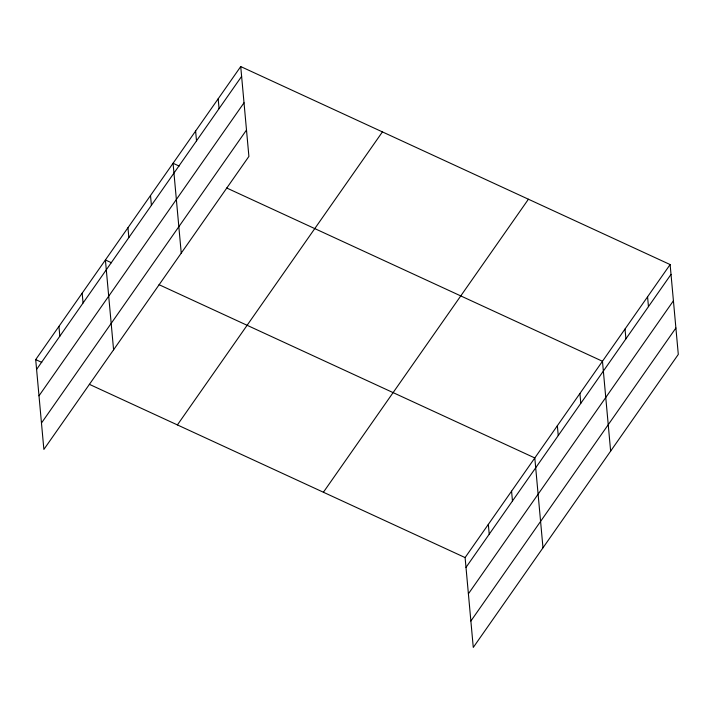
<?xml version="1.0" encoding="UTF-8"?>
<svg xmlns="http://www.w3.org/2000/svg" width="714" height="714" viewBox="0 0 714 714"><rect width="100%" height="100%" fill="white"/><g stroke="black" fill="none" stroke-linecap="round" stroke-linejoin="round"><path stroke-width="1.07" d="M240.725 66.563L248.9 156.42L43.875 449.436L35.7 359.588L240.725 66.563L670.125 264.564L678.3 354.412L473.275 647.437L465.1 557.58L670.125 264.564M36.593 369.415L241.618 76.389M38.993 395.824L244.018 102.798M41.474 423.027L246.5 130.01M177.402 424.919L382.427 131.903M323.397 492.241L528.422 199.224M465.992 567.407L671.017 274.39M468.393 593.816L673.418 300.799M470.874 621.028L675.899 328.003M179.143 166.059L173.065 163.256L181.24 253.113M226.713 187.996L602.464 361.257L610.64 451.114M111.482 262.761L105.404 259.958L113.588 349.815M159.052 284.69L534.804 457.951L542.988 547.808M35.7 359.588L41.769 362.382M89.348 384.319L465.1 557.58M647.571 296.792L648.464 306.618M625.018 329.029L625.91 338.855M579.911 393.485L580.803 403.321M557.357 425.722L558.25 435.549M511.572 491.161L512.465 500.987M488.331 524.371L489.233 534.197M218.172 98.791L219.064 108.617M195.618 131.028L196.511 140.854M150.511 195.493L151.404 205.32M127.958 227.721L128.85 237.548M82.172 293.168L83.065 302.995M58.932 326.378L59.833 336.205"/></g></svg>
